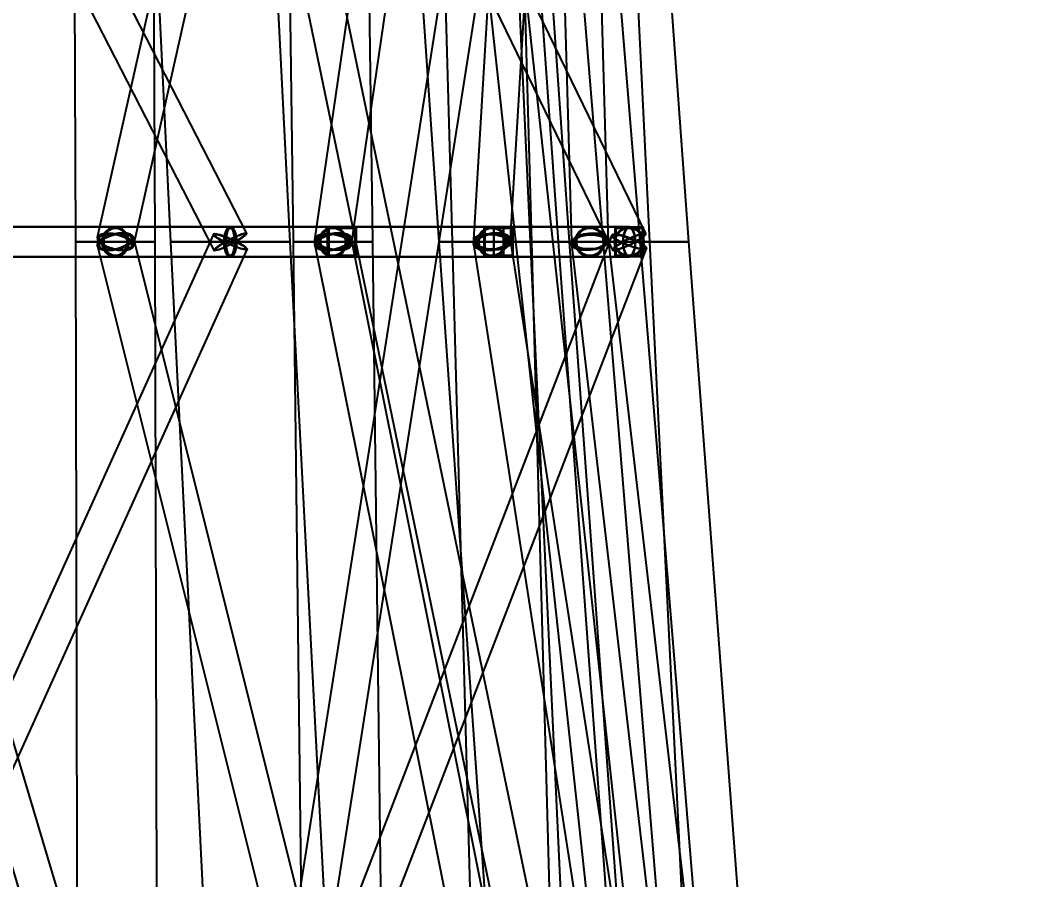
# Model space of a CAD drawing. Header units: millimetres. Extents: x -123812 to 252100, y -3000 to 639000.
# Drawn here: x 16293 to 30272, y 103783 to 115526 of the extents above; entities that cross this region are included whole.
import ezdxf

# ---------------------------------------------------------------- set-up
doc = ezdxf.new("R2010")
doc.units = ezdxf.units.MM
doc.layers.add('D-STR-DIM', color=7, linetype='Continuous', lineweight=13)
doc.layers.add('D-STR-STRC', color=7, linetype='Continuous', lineweight=25)
doc.styles.add('OpenSansCondensed-Light', font='OpenSansCondensed-Light.ttf')
doc.styles.add('TOWER_UNICODE', font='Arial Unicode.ttf')
doc.dimstyles.new('EZDXF', dxfattribs={"dimtxt": 0.25, "dimasz": 0.175, "dimexe": 0.375, "dimexo": 0.125, "dimgap": 0.1, "dimtad": 1, "dimlfac": 100, "dimzin": 12, "dimdsep": 46, "dimtxsty": 'OpenSansCondensed-Light', "dimblk": 'ARCHTICK', "dimcen": 2.5, "dimazin": 3, "dimtfac": 0.5, "dimtmove": 2, "dimatfit": 3})

# ---------------------------------------------------------------- blocks, each defined once
blk = doc.blocks.new('_ARCHTICK')
at = {"color": 0, "linetype": 'BYBLOCK', "const_width": 0.15}
blk.add_lwpolyline([(-0.5, -0.5), (0.5, 0.5)], dxfattribs=at)

msp = doc.modelspace()

# ---------------------------------------------------------------- linework, layer by layer
at = {"layer": 'D-STR-STRC'}
for points in [[(12511.3, 124884.6), (18934.3, 112384.6), (18944.3, 112380.6), (18969, 112384.6), (19006.8, 112396.6), (19055, 112415.6), (19110.4, 112440.3), (19169.3, 112469.1), (19227.5, 112500), (19281.2, 112530.9), (19326.7, 112559.7), (19360.8, 112584.4), (19381.3, 112603.4), (19386.7, 112615.4), (12963.8, 125115.4)], [(18316.4, 124887.4), (24382.8, 112387.4), (24398, 112383.5), (24427.6, 112387.4), (24469.7, 112399.1), (24521.4, 112417.6), (24579.1, 112441.7), (24638.9, 112469.8), (24696.8, 112500), (24748.7, 112530.2), (24791.2, 112558.3), (24821.4, 112582.4), (24837.2, 112600.9), (24837.5, 112612.6), (18771.1, 125112.6)], [(20146.5, 125058.6), (17343.2, 112558.6), (17343.7, 112530.3), (17361.1, 112500), (17394, 112469.7), (17440.3, 112441.4), (17496.9, 112417.1), (17559.8, 112398.5), (17624.7, 112386.8), (17687.4, 112382.8), (17743.4, 112386.8), (17789, 112398.5), (17821, 112417.1), (17837.3, 112441.4), (20640.6, 124941.4)], [(18295, 124949), (23475.3, 99949), (23483.8, 99943.7), (23508.7, 99942.2), (23548.2, 99944.6), (23599.7, 99950.8), (23659.7, 99960.3), (23724.1, 99972.6), (23788.5, 99986.7), (23848.5, 100001.7), (23900, 100016.7), (23939.6, 100030.4), (23964.4, 100042.1), (23972.9, 100051), (18792.5, 125051)], [(23466.9, 125038.7), (19543.7, 100038.7), (19552.3, 100028.6), (19577.4, 100016.5), (19617.2, 100003.4), (19669.2, 99990), (19729.8, 99977.3), (19794.7, 99966.1), (19859.7, 99957.2), (19920.2, 99951.3), (19972.2, 99948.7), (20012.1, 99949.5), (20037.1, 99953.9), (20045.7, 99961.3), (23968.9, 124961.3)], [(22133.5, 125029.3), (20312.7, 112529.3), (20321.7, 112500), (20347.1, 112470.7), (20387.4, 112443.4), (20439.8, 112419.9), (20500.7, 112401.9), (20565.9, 112390.6), (20631, 112386.7), (20691.6, 112390.6), (20743.6, 112401.9), (20783.3, 112419.9), (20808.2, 112443.4), (20816.4, 112470.7), (22637.2, 124970.7)], [(21705.4, 124973.3), (24421, 99973.3), (24429.6, 99963.6), (24454.8, 99956.5), (24494.9, 99952.3), (24547.3, 99951.3), (24608.2, 99953.7), (24673.5, 99959.2), (24738.9, 99967.5), (24799.8, 99978.1), (24852.1, 99990.1), (24892.2, 100002.8), (24917.5, 100015.3), (24926.1, 100026.7), (22210.5, 125026.7)], [(23232.4, 125028), (22484.5, 112528), (22483.5, 112500), (22499.7, 112472), (22531.9, 112446), (22578, 112423.6), (22634.8, 112406.4), (22698.5, 112395.6), (22764.7, 112391.9), (22828.9, 112395.6), (22886.7, 112406.4), (22934.3, 112423.6), (22968.2, 112446), (22986.4, 112472), (23734.2, 124972)], [(23230.1, 124980.7), (25279.3, 99980.7), (25287.9, 99963.9), (25313.2, 99949.6), (25353.5, 99938.7), (25405.9, 99931.9), (25467, 99929.8), (25532.5, 99932.5), (25598, 99939.8), (25659.1, 99951.2), (25711.6, 99965.9), (25751.8, 99983), (25777.1, 100001.2), (25785.7, 100019.3), (23736.5, 125019.3)], [(23464.4, 125000), (23821, 112500), (23825.8, 112473.6), (23847.4, 112449), (23884.6, 112427.9), (23934.7, 112411.7), (23994.3, 112401.5), (24059.4, 112398), (24125.5, 112401.5), (24188.1, 112411.7), (24243, 112427.9), (24286.4, 112449), (24315.4, 112473.6), (24328, 112500), (23971.4, 125000)], [(13122.7, 112296.8), (19160.5, 112296.8), (19176.6, 112303.7), (19191.6, 112324), (19204.4, 112356.3), (19214.3, 112398.4), (19220.5, 112447.4), (19222.6, 112500), (19220.5, 112552.6), (19214.3, 112601.6), (19204.4, 112643.7), (19191.6, 112676), (19176.6, 112696.3), (19160.5, 112703.2), (13122.7, 112703.2)], [(13895.6, 112296.8), (17590.3, 112296.8), (17634.1, 112303.7), (17674.9, 112324), (17710, 112356.3), (17736.9, 112398.4), (17753.8, 112447.4), (17759.6, 112500), (17753.8, 112552.6), (17736.9, 112601.6), (17710, 112643.7), (17674.9, 112676), (17634.1, 112696.3), (17590.3, 112703.2), (13895.6, 112703.2)], [(13747, 99893.5), (19390.5, 112393.5), (19390.5, 112404.5), (19374.9, 112422), (19344.6, 112444.9), (19301.8, 112471.5), (19249.3, 112500), (19190.8, 112528.5), (19130.2, 112555.1), (19071.7, 112578), (19019.2, 112595.5), (18976.4, 112606.5), (18946.1, 112610.3), (18930.4, 112606.5), (13286.9, 100106.5)], [(13650.5, 112440.1), (17373.6, 99940.1), (17381.2, 99915.3), (17405.1, 99896.3), (17443.5, 99884.3), (17493.9, 99880.2), (17552.7, 99884.3), (17616.1, 99896.3), (17679.6, 99915.3), (17738.9, 99940.1), (17790.1, 99969), (17829.6, 100000), (17854.7, 100031), (17863.7, 100059.9), (14140.7, 112559.9)], [(20963.1, 100061.1), (17836.8, 112561.1), (17821.8, 112586.5), (17791.1, 112605.9), (17746.7, 112618.1), (17691.6, 112622.3), (17629.6, 112618.1), (17565, 112605.9), (17502, 112586.5), (17445.1, 112561.1), (17398.1, 112531.7), (17364.1, 112500), (17345.6, 112468.3), (17343.7, 112438.9), (20470.1, 99938.9)], [(20032.2, 99910.1), (24847.6, 112410.1), (24842.7, 112426.6), (24822, 112448.1), (24786.8, 112473.1), (24739.6, 112500), (24683.6, 112526.9), (24622.5, 112551.9), (24560.7, 112573.4), (24502.1, 112589.9), (24451, 112600.3), (24410.7, 112603.8), (24384, 112600.3), (24372.7, 112589.9), (19557.3, 100089.9)], [(23322.2, 100061.6), (20809.8, 112561.6), (20788.9, 112587.1), (20752.7, 112606.6), (20703.6, 112618.9), (20645.1, 112623.1), (20581.1, 112618.9), (20516, 112606.6), (20454.1, 112587.1), (20399.8, 112561.6), (20356.8, 112531.9), (20327.9, 112500), (20315.1, 112468.1), (20319.3, 112438.4), (22831.6, 99938.4)], [(24925.2, 100031.6), (22987.1, 112531.6), (22977.9, 112561.1), (22952.2, 112586.5), (22911.7, 112605.9), (22859.2, 112618.1), (22798.3, 112622.3), (22733.1, 112618.1), (22668, 112605.9), (22607.6, 112586.5), (22555.8, 112561.1), (22516.3, 112531.6), (22491.8, 112500), (22483.8, 112468.4), (24421.9, 99968.4)], [(25784.6, 100031), (24326.6, 112531), (24313.6, 112559.8), (24284.4, 112584.6), (24240.8, 112603.6), (24185.9, 112615.6), (24123.4, 112619.7), (24057.6, 112615.6), (23992.9, 112603.6), (23933.8, 112584.6), (23884.3, 112559.8), (23847.7, 112531), (23826.6, 112500), (23822.4, 112469), (25280.4, 99969)]]:
    msp.add_lwpolyline(points, dxfattribs=at)
for points in [[(16995.4, 125000), (17046.1, 112500), (18134.4, 112500), (18081.3, 125000)], [(17742.8, 125000), (18343, 112500), (19977.9, 112500), (19344.7, 125000)], [(19850.6, 125000), (20020.4, 112500), (21108.7, 112500), (20936.5, 125000)], [(21157, 125000), (22008.5, 112500), (23643.4, 112500), (22758.9, 125000)], [(21842.4, 125000), (22191.3, 112500), (23279.6, 112500), (22928.3, 125000)], [(22682.4, 125000), (23257, 112500), (24892, 112500), (24284.3, 125000)], [(22916.9, 125000), (23792.7, 112500), (25427.6, 112500), (24518.8, 125000)], [(11872.2, 112300), (22892, 112300), (22892, 112700), (11872.2, 112700)], [(15623.3, 112300), (20866.1, 112300), (20866.1, 112700), (15623.3, 112700)], [(17408.3, 112500), (17414.5, 112447.4), (17432.7, 112398.4), (17461.6, 112356.3), (17499.3, 112324), (17543.2, 112303.7), (17590.3, 112296.8), (20564.6, 112296.8), (20611.7, 112303.7), (20655.5, 112324), (20693.2, 112356.3), (20722.1, 112398.4), (20740.3, 112447.4), (20746.5, 112500), (20740.3, 112552.6), (20722.1, 112601.6), (20693.2, 112643.7), (20655.5, 112676), (20611.7, 112696.3), (20564.6, 112703.2), (17590.3, 112703.2), (17543.2, 112696.3), (17499.3, 112676), (17461.6, 112643.7), (17432.7, 112601.6), (17414.5, 112552.6)], [(17772.2, 112500), (17766, 112447.4), (17747.8, 112398.4), (17718.9, 112356.3), (17681.2, 112324), (17637.3, 112303.7), (17590.3, 112296.8), (17543.2, 112303.7), (17499.3, 112324), (17461.6, 112356.3), (17432.7, 112398.4), (17414.5, 112447.4), (17408.3, 112500), (17414.5, 112552.6), (17432.7, 112601.6), (17461.6, 112643.7), (17499.3, 112676), (17543.2, 112696.3), (17590.3, 112703.2), (17637.3, 112696.3), (17681.2, 112676), (17718.9, 112643.7), (17747.8, 112601.6), (17766, 112552.6)], [(17759.6, 112500), (17753.8, 112447.4), (17736.9, 112398.4), (17710, 112356.3), (17674.9, 112324), (17634.1, 112303.7), (17590.3, 112296.8), (17546.4, 112303.7), (17505.6, 112324), (17470.5, 112356.3), (17443.6, 112398.4), (17426.7, 112447.4), (17420.9, 112500), (17426.7, 112552.6), (17443.6, 112601.6), (17470.5, 112643.7), (17505.6, 112676), (17546.4, 112696.3), (17590.3, 112703.2), (17634.1, 112696.3), (17674.9, 112676), (17710, 112643.7), (17736.9, 112601.6), (17753.8, 112552.6)], [(17757.9, 112500), (17752.2, 112451.5), (17735.4, 112406.4), (17708.8, 112367.6), (17674.1, 112337.9), (17633.6, 112319.2), (17590.3, 112312.8), (17546.9, 112319.2), (17506.4, 112337.9), (17471.7, 112367.6), (17445.1, 112406.4), (17428.3, 112451.5), (17422.6, 112500), (17428.3, 112548.5), (17445.1, 112593.6), (17471.7, 112632.4), (17506.4, 112662.1), (17546.9, 112680.8), (17590.3, 112687.2), (17633.6, 112680.8), (17674.1, 112662.1), (17708.8, 112632.4), (17735.4, 112593.6), (17752.2, 112548.5)], [(17746.2, 112500), (17740.9, 112451.5), (17725.3, 112406.4), (17700.5, 112367.6), (17668.2, 112337.9), (17630.6, 112319.2), (17590.3, 112312.8), (17549.9, 112319.2), (17512.3, 112337.9), (17480, 112367.6), (17455.2, 112406.4), (17439.6, 112451.5), (17434.3, 112500), (17439.6, 112548.5), (17455.2, 112593.6), (17480, 112632.4), (17512.3, 112662.1), (17549.9, 112680.8), (17590.3, 112687.2), (17630.6, 112680.8), (17668.2, 112662.1), (17700.5, 112632.4), (17725.3, 112593.6), (17740.9, 112548.5)], [(19075, 112500), (19077.9, 112447.4), (19086.4, 112398.4), (19100, 112356.3), (19117.7, 112324), (19138.4, 112303.7), (19160.5, 112296.8), (24610.1, 112296.8), (24632.2, 112303.7), (24652.9, 112324), (24670.6, 112356.3), (24684.2, 112398.4), (24692.7, 112447.4), (24695.6, 112500), (24692.7, 112552.6), (24684.2, 112601.6), (24670.6, 112643.7), (24652.9, 112676), (24632.2, 112696.3), (24610.1, 112703.2), (19160.5, 112703.2), (19138.4, 112696.3), (19117.7, 112676), (19100, 112643.7), (19086.4, 112601.6), (19077.9, 112552.6)], [(19246, 112500), (19243.1, 112447.4), (19234.5, 112398.4), (19220.9, 112356.3), (19203.2, 112324), (19182.6, 112303.7), (19160.5, 112296.8), (19138.4, 112303.7), (19117.7, 112324), (19100, 112356.3), (19086.4, 112398.4), (19077.9, 112447.4), (19075, 112500), (19077.9, 112552.6), (19086.4, 112601.6), (19100, 112643.7), (19117.7, 112676), (19138.4, 112696.3), (19160.5, 112703.2), (19182.6, 112696.3), (19203.2, 112676), (19220.9, 112643.7), (19234.5, 112601.6), (19243.1, 112552.6)], [(19239.3, 112500), (19236.6, 112451.5), (19228.7, 112406.4), (19216.2, 112367.6), (19199.9, 112337.9), (19180.9, 112319.2), (19160.5, 112312.8), (19140.1, 112319.2), (19121.1, 112337.9), (19104.8, 112367.6), (19092.3, 112406.4), (19084.4, 112451.5), (19081.7, 112500), (19084.4, 112548.5), (19092.3, 112593.6), (19104.8, 112632.4), (19121.1, 112662.1), (19140.1, 112680.8), (19160.5, 112687.2), (19180.9, 112680.8), (19199.9, 112662.1), (19216.2, 112632.4), (19228.7, 112593.6), (19236.6, 112548.5)], [(19222.6, 112500), (19220.5, 112447.4), (19214.3, 112398.4), (19204.4, 112356.3), (19191.6, 112324), (19176.6, 112303.7), (19160.5, 112296.8), (19144.4, 112303.7), (19129.4, 112324), (19116.5, 112356.3), (19106.7, 112398.4), (19100.5, 112447.4), (19098.3, 112500), (19100.5, 112552.6), (19106.7, 112601.6), (19116.5, 112643.7), (19129.4, 112676), (19144.4, 112696.3), (19160.5, 112703.2), (19176.6, 112696.3), (19191.6, 112676), (19204.4, 112643.7), (19214.3, 112601.6), (19220.5, 112552.6)], [(19217.7, 112500), (19215.8, 112451.5), (19210.1, 112406.4), (19201, 112367.6), (19189.1, 112337.9), (19175.3, 112319.2), (19160.5, 112312.8), (19145.7, 112319.2), (19131.9, 112337.9), (19120, 112367.6), (19110.9, 112406.4), (19105.2, 112451.5), (19103.2, 112500), (19105.2, 112548.5), (19110.9, 112593.6), (19120, 112632.4), (19131.9, 112662.1), (19145.7, 112680.8), (19160.5, 112687.2), (19175.3, 112680.8), (19189.1, 112662.1), (19201, 112632.4), (19210.1, 112593.6), (19215.8, 112548.5)], [(20372.8, 112500), (20379.3, 112447.4), (20398.5, 112398.4), (20429, 112356.3), (20468.7, 112324), (20514.9, 112303.7), (20564.6, 112296.8), (22735.4, 112296.8), (22785.1, 112303.7), (22831.3, 112324), (22871, 112356.3), (22901.5, 112398.4), (22920.7, 112447.4), (22927.2, 112500), (22920.7, 112552.6), (22901.5, 112601.6), (22871, 112643.7), (22831.3, 112676), (22785.1, 112696.3), (22735.4, 112703.2), (20564.6, 112703.2), (20514.9, 112696.3), (20468.7, 112676), (20429, 112643.7), (20398.5, 112601.6), (20379.3, 112552.6)], [(20756.3, 112500), (20749.8, 112447.4), (20730.7, 112398.4), (20700.2, 112356.3), (20660.5, 112324), (20614.2, 112303.7), (20564.6, 112296.8), (20514.9, 112303.7), (20468.7, 112324), (20429, 112356.3), (20398.5, 112398.4), (20379.3, 112447.4), (20372.8, 112500), (20379.3, 112552.6), (20398.5, 112601.6), (20429, 112643.7), (20468.7, 112676), (20514.9, 112696.3), (20564.6, 112703.2), (20614.2, 112696.3), (20660.5, 112676), (20700.2, 112643.7), (20730.7, 112601.6), (20749.8, 112552.6)], [(20746.5, 112500), (20740.3, 112447.4), (20722.1, 112398.4), (20693.2, 112356.3), (20655.5, 112324), (20611.7, 112303.7), (20564.6, 112296.8), (20517.5, 112303.7), (20473.6, 112324), (20435.9, 112356.3), (20407, 112398.4), (20388.8, 112447.4), (20382.6, 112500), (20388.8, 112552.6), (20407, 112601.6), (20435.9, 112643.7), (20473.6, 112676), (20517.5, 112696.3), (20564.6, 112703.2), (20611.7, 112696.3), (20655.5, 112676), (20693.2, 112643.7), (20722.1, 112601.6), (20740.3, 112552.6)], [(20741.2, 112500), (20735.2, 112451.5), (20717.6, 112406.4), (20689.5, 112367.6), (20652.9, 112337.9), (20610.3, 112319.2), (20564.6, 112312.8), (20518.8, 112319.2), (20476.2, 112337.9), (20439.6, 112367.6), (20411.6, 112406.4), (20393.9, 112451.5), (20387.9, 112500), (20393.9, 112548.5), (20411.6, 112593.6), (20439.6, 112632.4), (20476.2, 112662.1), (20518.8, 112680.8), (20564.6, 112687.2), (20610.3, 112680.8), (20652.9, 112662.1), (20689.5, 112632.4), (20717.6, 112593.6), (20735.2, 112548.5)], [(20732.2, 112500), (20726.5, 112451.5), (20709.7, 112406.4), (20683.1, 112367.6), (20648.4, 112337.9), (20608, 112319.2), (20564.6, 112312.8), (20521.2, 112319.2), (20480.8, 112337.9), (20446, 112367.6), (20419.4, 112406.4), (20402.6, 112451.5), (20396.9, 112500), (20402.6, 112548.5), (20419.4, 112593.6), (20446, 112632.4), (20480.8, 112662.1), (20521.2, 112680.8), (20564.6, 112687.2), (20608, 112680.8), (20648.4, 112662.1), (20683.1, 112632.4), (20709.7, 112593.6), (20726.5, 112548.5)], [(20486.9, 112300), (23022.5, 112300), (23022.5, 112700), (20486.9, 112700)], [(20486.9, 112700), (20879.9, 112700), (20879.9, 112300), (20486.9, 112300)], [(20492.8, 112300), (24800.7, 112300), (24800.7, 112700), (20492.8, 112700)], [(20492.8, 112700), (20874, 112700), (20874, 112300), (20492.8, 112300)], [(20498.7, 112688), (20868.1, 112688), (20868.1, 112312), (20498.7, 112312)], [(20500.6, 112700), (20866.1, 112700), (20866.1, 112300), (20500.6, 112300)], [(20504.2, 112688), (20862.6, 112688), (20862.6, 112312), (20504.2, 112312)], [(20511.6, 112688), (20855.2, 112688), (20855.2, 112312), (20511.6, 112312)], [(22536.8, 112500), (22543.6, 112447.4), (22563.4, 112398.4), (22595, 112356.3), (22636.1, 112324), (22684, 112303.7), (22735.4, 112296.8), (24074.5, 112296.8), (24125.9, 112303.7), (24173.8, 112324), (24214.9, 112356.3), (24246.5, 112398.4), (24266.4, 112447.4), (24273.1, 112500), (24266.4, 112552.6), (24246.5, 112601.6), (24214.9, 112643.7), (24173.8, 112676), (24125.9, 112696.3), (24074.5, 112703.2), (22735.4, 112703.2), (22684, 112696.3), (22636.1, 112676), (22595, 112643.7), (22563.4, 112601.6), (22543.6, 112552.6)], [(22934, 112500), (22927.3, 112447.4), (22907.4, 112398.4), (22875.9, 112356.3), (22834.7, 112324), (22786.8, 112303.7), (22735.4, 112296.8), (22684, 112303.7), (22636.1, 112324), (22595, 112356.3), (22563.4, 112398.4), (22543.6, 112447.4), (22536.8, 112500), (22543.6, 112552.6), (22563.4, 112601.6), (22595, 112643.7), (22636.1, 112676), (22684, 112696.3), (22735.4, 112703.2), (22786.8, 112696.3), (22834.7, 112676), (22875.9, 112643.7), (22907.4, 112601.6), (22927.3, 112552.6)], [(22927.2, 112500), (22920.7, 112447.4), (22901.5, 112398.4), (22871, 112356.3), (22831.3, 112324), (22785.1, 112303.7), (22735.4, 112296.8), (22685.8, 112303.7), (22639.5, 112324), (22599.8, 112356.3), (22569.3, 112398.4), (22550.2, 112447.4), (22543.7, 112500), (22550.2, 112552.6), (22569.3, 112601.6), (22599.8, 112643.7), (22639.5, 112676), (22685.8, 112696.3), (22735.4, 112703.2), (22785.1, 112696.3), (22831.3, 112676), (22871, 112643.7), (22901.5, 112601.6), (22920.7, 112552.6)], [(22918.4, 112500), (22912.2, 112451.5), (22893.9, 112406.4), (22864.8, 112367.6), (22826.9, 112337.9), (22782.8, 112319.2), (22735.4, 112312.8), (22688.1, 112319.2), (22643.9, 112337.9), (22606, 112367.6), (22577, 112406.4), (22558.7, 112451.5), (22552.5, 112500), (22558.7, 112548.5), (22577, 112593.6), (22606, 112632.4), (22643.9, 112662.1), (22688.1, 112680.8), (22735.4, 112687.2), (22782.8, 112680.8), (22826.9, 112662.1), (22864.8, 112632.4), (22893.9, 112593.6), (22912.2, 112548.5)], [(22912.1, 112500), (22906.1, 112451.5), (22888.4, 112406.4), (22860.4, 112367.6), (22823.8, 112337.9), (22781.2, 112319.2), (22735.4, 112312.8), (22689.7, 112319.2), (22647.1, 112337.9), (22610.5, 112367.6), (22582.4, 112406.4), (22564.8, 112451.5), (22558.8, 112500), (22564.8, 112548.5), (22582.4, 112593.6), (22610.5, 112632.4), (22647.1, 112662.1), (22689.7, 112680.8), (22735.4, 112687.2), (22781.2, 112680.8), (22823.8, 112662.1), (22860.4, 112632.4), (22888.4, 112593.6), (22906.1, 112548.5)], [(22629.4, 112700), (23022.5, 112700), (23022.5, 112300), (22629.4, 112300)], [(22641.2, 112688), (23010.7, 112688), (23010.7, 112312), (22641.2, 112312)], [(22759.9, 112700), (22892, 112700), (22892, 112300), (22759.9, 112300)], [(22763.8, 112688), (22888.1, 112688), (22888.1, 112312), (22763.8, 112312)], [(23872.1, 112500), (23879, 112447.4), (23899.2, 112398.4), (23931.4, 112356.3), (23973.3, 112324), (24022.1, 112303.7), (24074.5, 112296.8), (24610.1, 112296.8), (24662.5, 112303.7), (24711.3, 112324), (24753.2, 112356.3), (24785.4, 112398.4), (24805.6, 112447.4), (24812.5, 112500), (24805.6, 112552.6), (24785.4, 112601.6), (24753.2, 112643.7), (24711.3, 112676), (24662.5, 112696.3), (24610.1, 112703.2), (24074.5, 112703.2), (24022.1, 112696.3), (23973.3, 112676), (23931.4, 112643.7), (23899.2, 112601.6), (23879, 112552.6)], [(24276.9, 112500), (24270, 112447.4), (24249.8, 112398.4), (24217.6, 112356.3), (24175.7, 112324), (24126.9, 112303.7), (24074.5, 112296.8), (24022.1, 112303.7), (23973.3, 112324), (23931.4, 112356.3), (23899.2, 112398.4), (23879, 112447.4), (23872.1, 112500), (23879, 112552.6), (23899.2, 112601.6), (23931.4, 112643.7), (23973.3, 112676), (24022.1, 112696.3), (24074.5, 112703.2), (24126.9, 112696.3), (24175.7, 112676), (24217.6, 112643.7), (24249.8, 112601.6), (24270, 112552.6)], [(24273.1, 112500), (24266.4, 112447.4), (24246.5, 112398.4), (24214.9, 112356.3), (24173.8, 112324), (24125.9, 112303.7), (24074.5, 112296.8), (24023.1, 112303.7), (23975.2, 112324), (23934.1, 112356.3), (23902.5, 112398.4), (23882.6, 112447.4), (23875.9, 112500), (23882.6, 112552.6), (23902.5, 112601.6), (23934.1, 112643.7), (23975.2, 112676), (24023.1, 112696.3), (24074.5, 112703.2), (24125.9, 112696.3), (24173.8, 112676), (24214.9, 112643.7), (24246.5, 112601.6), (24266.4, 112552.6)], [(24261, 112500), (24254.6, 112451.5), (24236, 112406.4), (24206.3, 112367.6), (24167.7, 112337.9), (24122.8, 112319.2), (24074.5, 112312.8), (24026.2, 112319.2), (23981.3, 112337.9), (23942.7, 112367.6), (23913, 112406.4), (23894.4, 112451.5), (23888, 112500), (23894.4, 112548.5), (23913, 112593.6), (23942.7, 112632.4), (23981.3, 112662.1), (24026.2, 112680.8), (24074.5, 112687.2), (24122.8, 112680.8), (24167.7, 112662.1), (24206.3, 112632.4), (24236, 112593.6), (24254.6, 112548.5)], [(24257.5, 112500), (24251.2, 112451.5), (24233, 112406.4), (24203.9, 112367.6), (24166, 112337.9), (24121.9, 112319.2), (24074.5, 112312.8), (24027.1, 112319.2), (23983, 112337.9), (23945.1, 112367.6), (23916, 112406.4), (23897.8, 112451.5), (23891.5, 112500), (23897.8, 112548.5), (23916, 112593.6), (23945.1, 112632.4), (23983, 112662.1), (24027.1, 112680.8), (24074.5, 112687.2), (24121.9, 112680.8), (24166, 112662.1), (24203.9, 112632.4), (24233, 112593.6), (24251.2, 112548.5)], [(24812.5, 112500), (24805.6, 112447.4), (24785.4, 112398.4), (24753.2, 112356.3), (24711.3, 112324), (24662.5, 112303.7), (24610.1, 112296.8), (24557.7, 112303.7), (24508.9, 112324), (24467, 112356.3), (24434.8, 112398.4), (24414.6, 112447.4), (24407.7, 112500), (24414.6, 112552.6), (24434.8, 112601.6), (24467, 112643.7), (24508.9, 112676), (24557.7, 112696.3), (24610.1, 112703.2), (24662.5, 112696.3), (24711.3, 112676), (24753.2, 112643.7), (24785.4, 112601.6), (24805.6, 112552.6)], [(24419.5, 112700), (24800.7, 112700), (24800.7, 112300), (24419.5, 112300)], [(24796.6, 112500), (24790.2, 112451.5), (24771.6, 112406.4), (24742, 112367.6), (24703.3, 112337.9), (24658.4, 112319.2), (24610.1, 112312.8), (24561.9, 112319.2), (24516.9, 112337.9), (24478.3, 112367.6), (24448.6, 112406.4), (24430, 112451.5), (24423.7, 112500), (24430, 112548.5), (24448.6, 112593.6), (24478.3, 112632.4), (24516.9, 112662.1), (24561.9, 112680.8), (24610.1, 112687.2), (24658.4, 112680.8), (24703.3, 112662.1), (24742, 112632.4), (24771.6, 112593.6), (24790.2, 112548.5)], [(24430.9, 112688), (24789.3, 112688), (24789.3, 112312), (24430.9, 112312)], [(24695.6, 112500), (24692.7, 112447.4), (24684.2, 112398.4), (24670.6, 112356.3), (24652.9, 112324), (24632.2, 112303.7), (24610.1, 112296.8), (24588, 112303.7), (24567.4, 112324), (24549.7, 112356.3), (24536.1, 112398.4), (24527.5, 112447.4), (24524.6, 112500), (24527.5, 112552.6), (24536.1, 112601.6), (24549.7, 112643.7), (24567.4, 112676), (24588, 112696.3), (24610.1, 112703.2), (24632.2, 112696.3), (24652.9, 112676), (24670.6, 112643.7), (24684.2, 112601.6), (24692.7, 112552.6)], [(24688.9, 112500), (24686.2, 112451.5), (24678.3, 112406.4), (24665.8, 112367.6), (24649.5, 112337.9), (24630.5, 112319.2), (24610.1, 112312.8), (24589.7, 112319.2), (24570.7, 112337.9), (24554.4, 112367.6), (24541.9, 112406.4), (24534, 112451.5), (24531.3, 112500), (24534, 112548.5), (24541.9, 112593.6), (24554.4, 112632.4), (24570.7, 112662.1), (24589.7, 112680.8), (24610.1, 112687.2), (24630.5, 112680.8), (24649.5, 112662.1), (24665.8, 112632.4), (24678.3, 112593.6), (24686.2, 112548.5)], [(17361.1, 112500), (17394, 112469.7), (17440.3, 112441.4), (17496.9, 112417.1), (17559.8, 112398.5), (17624.7, 112386.8), (17687.4, 112382.8), (17743.4, 112386.8), (17789, 112398.5), (17821, 112417.1), (17837.3, 112441.4), (17836.8, 112469.7), (17819.4, 112500), (17786.5, 112530.3), (17740.2, 112558.6), (17683.7, 112582.9), (17620.7, 112601.5), (17555.8, 112613.2), (17493.1, 112617.2), (17437.1, 112613.2), (17391.6, 112601.5), (17359.5, 112582.9), (17343.2, 112558.6), (17343.7, 112530.3)], [(17816.4, 112500), (17782.5, 112468.3), (17735.4, 112438.9), (17678.5, 112413.5), (17615.5, 112394.1), (17550.9, 112381.9), (17488.9, 112377.7), (17433.8, 112381.9), (17389.4, 112394.1), (17358.7, 112413.5), (17343.7, 112438.9), (17345.6, 112468.3), (17364.1, 112500), (17398.1, 112531.7), (17445.1, 112561.1), (17502, 112586.5), (17565, 112605.9), (17629.6, 112618.1), (17691.6, 112622.3), (17746.7, 112618.1), (17791.1, 112605.9), (17821.8, 112586.5), (17836.8, 112561.1), (17834.9, 112531.7)], [(17383.6, 112500), (17413.3, 112472.6), (17455.1, 112447.1), (17506, 112425.3), (17562.8, 112408.5), (17621.3, 112397.9), (17677.8, 112394.3), (17728.3, 112397.9), (17769.4, 112408.5), (17798.3, 112425.3), (17813, 112447.1), (17812.5, 112472.6), (17796.9, 112500), (17767.2, 112527.4), (17725.4, 112552.9), (17674.5, 112574.7), (17617.7, 112591.5), (17559.2, 112602.1), (17502.7, 112605.7), (17452.2, 112602.1), (17411.1, 112591.5), (17382.2, 112574.7), (17367.5, 112552.9), (17368, 112527.4)], [(17794.1, 112500), (17763.5, 112471.5), (17721.1, 112444.9), (17669.8, 112422), (17613, 112404.5), (17554.7, 112393.5), (17498.9, 112389.7), (17449.2, 112393.5), (17409.2, 112404.5), (17381.5, 112422), (17368, 112444.9), (17369.7, 112471.5), (17386.4, 112500), (17417, 112528.5), (17459.4, 112555.1), (17510.7, 112578), (17567.5, 112595.5), (17625.8, 112606.5), (17681.6, 112610.3), (17731.3, 112606.5), (17771.3, 112595.5), (17799, 112578), (17812.5, 112555.1), (17810.8, 112528.5)], [(19249.3, 112500), (19301.8, 112471.5), (19344.6, 112444.9), (19374.9, 112422), (19390.5, 112404.5), (19390.5, 112393.5), (19374.9, 112389.7), (19344.6, 112393.5), (19301.7, 112404.5), (19249.3, 112422), (19190.8, 112444.9), (19130.2, 112471.5), (19071.7, 112500), (19019.2, 112528.5), (18976.4, 112555.1), (18946.1, 112578), (18930.4, 112595.5), (18930.4, 112606.5), (18946.1, 112610.3), (18976.4, 112606.5), (19019.2, 112595.5), (19071.7, 112578), (19130.2, 112555.1), (19190.8, 112528.5)], [(19093.4, 112500), (19039.8, 112469.1), (18994.3, 112440.3), (18960.2, 112415.6), (18939.7, 112396.6), (18934.3, 112384.6), (18944.3, 112380.6), (18969, 112384.6), (19006.8, 112396.6), (19055, 112415.6), (19110.4, 112440.3), (19169.3, 112469.1), (19227.5, 112500), (19281.2, 112530.9), (19326.7, 112559.7), (19360.8, 112584.4), (19381.3, 112603.4), (19386.7, 112615.4), (19376.7, 112619.4), (19352, 112615.4), (19314.2, 112603.4), (19266, 112584.4), (19210.5, 112559.7), (19151.7, 112530.9)], [(19240.6, 112500), (19287.9, 112474.3), (19326.5, 112450.3), (19353.8, 112429.7), (19367.9, 112413.9), (19367.9, 112404), (19353.8, 112400.6), (19326.4, 112404), (19287.8, 112413.9), (19240.5, 112429.7), (19187.8, 112450.3), (19133.2, 112474.3), (19080.4, 112500), (19033.1, 112525.7), (18994.5, 112549.7), (18967.2, 112570.3), (18953.1, 112586.1), (18953.1, 112596), (18967.2, 112599.4), (18994.5, 112596), (19033.1, 112586.1), (19080.4, 112570.3), (19133.2, 112549.7), (19187.8, 112525.7)], [(19100, 112500), (19051.6, 112472.1), (19010.7, 112446.2), (18979.9, 112423.9), (18961.4, 112406.8), (18956.5, 112396), (18965.5, 112392.3), (18987.8, 112396), (19021.9, 112406.8), (19065.4, 112423.9), (19115.4, 112446.2), (19168.4, 112472.1), (19220.9, 112500), (19269.3, 112527.9), (19310.3, 112553.8), (19341.1, 112576.1), (19359.5, 112593.2), (19364.4, 112604), (19355.4, 112607.7), (19333.1, 112604), (19299.1, 112593.2), (19255.6, 112576.1), (19205.6, 112553.8), (19152.5, 112527.9)], [(20321.7, 112500), (20347.1, 112470.7), (20387.4, 112443.4), (20439.8, 112419.9), (20500.7, 112401.9), (20565.9, 112390.6), (20631, 112386.7), (20691.6, 112390.6), (20743.6, 112401.9), (20783.3, 112419.9), (20808.2, 112443.4), (20816.4, 112470.7), (20807.5, 112500), (20782, 112529.3), (20741.7, 112556.6), (20689.3, 112580.1), (20628.5, 112598.1), (20563.2, 112609.4), (20498.1, 112613.3), (20437.5, 112609.4), (20385.6, 112598.1), (20345.8, 112580.1), (20321, 112556.6), (20312.7, 112529.3)], [(20801.3, 112500), (20772.4, 112468.1), (20729.3, 112438.4), (20675, 112412.9), (20613.2, 112393.4), (20548, 112381.1), (20484, 112376.9), (20425.5, 112381.1), (20376.4, 112393.4), (20340.2, 112412.9), (20319.3, 112438.4), (20315.1, 112468.1), (20327.9, 112500), (20356.8, 112531.9), (20399.8, 112561.6), (20454.1, 112587.1), (20516, 112606.6), (20581.1, 112618.9), (20645.1, 112623.1), (20703.6, 112618.9), (20752.7, 112606.6), (20788.9, 112587.1), (20809.8, 112561.6), (20814.1, 112531.9)], [(20345.6, 112500), (20368.5, 112473.6), (20404.9, 112448.9), (20452.1, 112427.8), (20507, 112411.6), (20565.8, 112401.4), (20624.5, 112397.9), (20679.1, 112401.4), (20726, 112411.6), (20761.8, 112427.8), (20784.2, 112448.9), (20791.6, 112473.6), (20783.6, 112500), (20760.6, 112526.4), (20724.3, 112551.1), (20677, 112572.2), (20622.2, 112588.4), (20563.4, 112598.6), (20504.6, 112602.1), (20450, 112598.6), (20403.2, 112588.4), (20367.3, 112572.2), (20345, 112551.1), (20337.5, 112526.4)], [(20778, 112500), (20751.9, 112471.3), (20713.1, 112444.5), (20664.1, 112421.5), (20608.4, 112403.9), (20549.6, 112392.8), (20491.9, 112389), (20439.2, 112392.8), (20395, 112403.9), (20362.3, 112421.5), (20343.4, 112444.5), (20339.6, 112471.3), (20351.2, 112500), (20377.2, 112528.7), (20416.1, 112555.5), (20465, 112578.5), (20520.8, 112596.1), (20579.5, 112607.2), (20637.2, 112611), (20690, 112607.2), (20734.2, 112596.1), (20766.8, 112578.5), (20785.7, 112555.5), (20789.5, 112528.7)], [(22483.5, 112500), (22499.7, 112472), (22531.9, 112446), (22578, 112423.6), (22634.8, 112406.4), (22698.5, 112395.6), (22764.7, 112391.9), (22828.9, 112395.6), (22886.7, 112406.4), (22934.3, 112423.6), (22968.2, 112446), (22986.4, 112472), (22987.4, 112500), (22971.2, 112528), (22939, 112554), (22892.9, 112576.4), (22836.1, 112593.6), (22772.4, 112604.4), (22706.2, 112608.1), (22642, 112604.4), (22584.1, 112593.6), (22536.6, 112576.4), (22502.6, 112554), (22484.5, 112528)], [(22979.1, 112500), (22954.5, 112468.4), (22915, 112438.9), (22863.3, 112413.5), (22802.8, 112394.1), (22737.8, 112381.9), (22672.6, 112377.7), (22611.6, 112381.9), (22559.2, 112394.1), (22518.7, 112413.5), (22493, 112438.9), (22483.8, 112468.4), (22491.8, 112500), (22516.3, 112531.6), (22555.8, 112561.1), (22607.6, 112586.5), (22668, 112605.9), (22733.1, 112618.1), (22798.3, 112622.3), (22859.2, 112618.1), (22911.7, 112605.9), (22952.2, 112586.5), (22977.9, 112561.1), (22987.1, 112531.6)], [(22508.3, 112500), (22522.9, 112474.8), (22551.9, 112451.3), (22593.5, 112431.1), (22644.7, 112415.6), (22702.1, 112405.9), (22761.8, 112402.6), (22819.7, 112405.9), (22871.8, 112415.6), (22914.7, 112431.1), (22945.3, 112451.3), (22961.7, 112474.8), (22962.6, 112500), (22948, 112525.2), (22918.9, 112548.7), (22877.4, 112568.9), (22826.2, 112584.4), (22768.7, 112594.1), (22709.1, 112597.4), (22651.2, 112594.1), (22599, 112584.4), (22556.2, 112568.9), (22525.5, 112548.7), (22509.2, 112525.2)], [(22955.1, 112500), (22933, 112471.5), (22897.3, 112444.9), (22850.7, 112422.1), (22796.2, 112404.5), (22737.5, 112393.5), (22678.8, 112389.8), (22623.8, 112393.5), (22576.5, 112404.5), (22540, 112422.1), (22516.8, 112444.9), (22508.6, 112471.5), (22515.7, 112500), (22537.9, 112528.5), (22573.5, 112555.1), (22620.2, 112577.9), (22674.7, 112595.5), (22733.3, 112606.5), (22792.1, 112610.2), (22847, 112606.5), (22894.4, 112595.5), (22930.8, 112577.9), (22954, 112555.1), (22962.3, 112528.5)], [(23821, 112500), (23825.8, 112473.6), (23847.4, 112449), (23884.6, 112427.9), (23934.7, 112411.7), (23994.3, 112401.5), (24059.4, 112398), (24125.5, 112401.5), (24188.1, 112411.7), (24243, 112427.9), (24286.4, 112449), (24315.4, 112473.6), (24328, 112500), (24323.2, 112526.4), (24301.6, 112551), (24264.4, 112572.1), (24214.3, 112588.3), (24154.7, 112598.5), (24089.6, 112602), (24023.5, 112598.5), (23960.9, 112588.3), (23906, 112572.1), (23862.6, 112551), (23833.6, 112526.4)], [(24322.4, 112500), (24301.3, 112469), (24264.7, 112440.2), (24215.2, 112415.4), (24156.1, 112396.4), (24091.4, 112384.4), (24025.6, 112380.3), (23963.1, 112384.4), (23908.2, 112396.4), (23864.6, 112415.4), (23835.4, 112440.2), (23822.4, 112469), (23826.6, 112500), (23847.7, 112531), (23884.3, 112559.8), (23933.8, 112584.6), (23992.9, 112603.6), (24057.6, 112615.6), (24123.4, 112619.7), (24185.9, 112615.6), (24240.8, 112603.6), (24284.4, 112584.6), (24313.6, 112559.8), (24326.6, 112531)], [(23846, 112500), (23850.2, 112476.2), (23869.8, 112454), (23903.3, 112435), (23948.4, 112420.4), (24002.2, 112411.2), (24060.9, 112408.1), (24120.5, 112411.2), (24176.9, 112420.4), (24226.4, 112435), (24265.6, 112454), (24291.7, 112476.2), (24303, 112500), (24298.8, 112523.8), (24279.2, 112546), (24245.7, 112565), (24200.6, 112579.6), (24146.8, 112588.8), (24088.1, 112591.9), (24028.5, 112588.8), (23972.1, 112579.6), (23922.6, 112565), (23883.4, 112546), (23857.3, 112523.8)], [(24298, 112500), (24278.9, 112472.1), (24246, 112446.1), (24201.3, 112423.7), (24148, 112406.6), (24089.7, 112395.8), (24030.4, 112392.1), (23974.1, 112395.8), (23924.6, 112406.6), (23885.3, 112423.7), (23858.9, 112446.1), (23847.2, 112472.1), (23851, 112500), (23870.1, 112527.9), (23903, 112553.9), (23947.7, 112576.3), (24001, 112593.4), (24059.3, 112604.2), (24118.6, 112607.9), (24174.9, 112604.2), (24224.4, 112593.4), (24263.7, 112576.3), (24290.1, 112553.9), (24301.8, 112527.9)], [(24739.6, 112500), (24786.8, 112473.1), (24822, 112448.1), (24842.7, 112426.6), (24847.6, 112410.1), (24836.3, 112399.7), (24809.6, 112396.2), (24769.2, 112399.7), (24718.1, 112410.1), (24659.6, 112426.6), (24597.7, 112448.1), (24536.7, 112473.1), (24480.6, 112500), (24433.4, 112526.9), (24398.3, 112551.9), (24377.5, 112573.4), (24372.7, 112589.9), (24384, 112600.3), (24410.7, 112603.8), (24451, 112600.3), (24502.1, 112589.9), (24560.7, 112573.4), (24622.5, 112551.9), (24683.6, 112526.9)], [(24523.5, 112500), (24471.5, 112469.8), (24429, 112441.7), (24398.8, 112417.6), (24383.1, 112399.1), (24382.8, 112387.4), (24398, 112383.5), (24427.6, 112387.4), (24469.7, 112399.1), (24521.4, 112417.6), (24579.1, 112441.7), (24638.9, 112469.8), (24696.8, 112500), (24748.7, 112530.2), (24791.2, 112558.3), (24821.4, 112582.4), (24837.2, 112600.9), (24837.5, 112612.6), (24822.3, 112616.5), (24792.6, 112612.6), (24750.5, 112600.9), (24698.9, 112582.4), (24641.2, 112558.3), (24581.3, 112530.2)], [(24726.9, 112500), (24769.4, 112475.8), (24801.1, 112453.2), (24819.8, 112433.8), (24824.2, 112418.9), (24814, 112409.6), (24789.9, 112406.4), (24753.6, 112409.6), (24707.5, 112418.9), (24654.7, 112433.8), (24598.9, 112453.2), (24543.9, 112475.8), (24493.4, 112500), (24450.8, 112524.2), (24419.1, 112546.8), (24400.4, 112566.2), (24396, 112581.1), (24406.2, 112590.4), (24430.3, 112593.6), (24466.7, 112590.4), (24512.8, 112581.1), (24565.5, 112566.2), (24621.3, 112546.8), (24676.3, 112524.2)], [(24532, 112500), (24485.2, 112472.8), (24446.8, 112447.5), (24419.6, 112425.7), (24405.4, 112409), (24405.1, 112398.5), (24418.8, 112394.9), (24445.6, 112398.5), (24483.5, 112409), (24530.1, 112425.7), (24582.1, 112447.5), (24636.1, 112472.8), (24688.2, 112500), (24735.1, 112527.2), (24773.4, 112552.5), (24800.6, 112574.3), (24814.8, 112591), (24815.1, 112601.5), (24801.4, 112605.1), (24774.7, 112601.5), (24736.7, 112591), (24690.1, 112574.3), (24638.1, 112552.5), (24584.2, 112527.2)], [(17046.1, 112500), (17073.3, 100000), (18163.9, 100000), (18134.4, 112500)], [(18134.4, 112500), (18115.8, 112500), (18061.5, 112500), (17975, 112500), (17862.3, 112500), (17731.1, 112500), (17590.3, 112500), (17449.4, 112500), (17318.2, 112500), (17205.5, 112500), (17119, 112500), (17064.7, 112500), (17046.1, 112500), (17064.7, 112500), (17119, 112500), (17205.5, 112500), (17318.2, 112500), (17449.4, 112500), (17590.3, 112500), (17731.1, 112500), (17862.3, 112500), (17975, 112500), (18061.5, 112500), (18115.8, 112500)], [(18343, 112500), (18960.7, 100000), (20628.7, 100000), (19977.9, 112500)], [(19977.9, 112500), (19950.1, 112500), (19868.4, 112500), (19738.5, 112500), (19569.2, 112500), (19372.1, 112500), (19160.5, 112500), (18948.9, 112500), (18751.8, 112500), (18582.5, 112500), (18452.5, 112500), (18370.9, 112500), (18343, 112500), (18370.9, 112500), (18452.5, 112500), (18582.5, 112500), (18751.8, 112500), (18948.9, 112500), (19160.5, 112500), (19372.1, 112500), (19569.2, 112500), (19738.5, 112500), (19868.4, 112500), (19950.1, 112500)], [(20020.4, 112500), (20171.3, 100000), (21261.9, 100000), (21108.7, 112500)], [(21108.7, 112500), (21090.2, 112500), (21035.8, 112500), (20949.3, 112500), (20836.6, 112500), (20705.4, 112500), (20564.6, 112500), (20423.7, 112500), (20292.5, 112500), (20179.8, 112500), (20093.3, 112500), (20039, 112500), (20020.4, 112500), (20039, 112500), (20093.3, 112500), (20179.8, 112500), (20292.5, 112500), (20423.7, 112500), (20564.6, 112500), (20705.4, 112500), (20836.6, 112500), (20949.3, 112500), (21035.8, 112500), (21090.2, 112500)], [(22008.5, 112500), (22890.2, 100000), (24558.1, 100000), (23643.4, 112500)], [(23643.4, 112500), (23615.6, 112500), (23533.9, 112500), (23404, 112500), (23234.7, 112500), (23037.5, 112500), (22826, 112500), (22614.4, 112500), (22417.2, 112500), (22247.9, 112500), (22118, 112500), (22036.4, 112500), (22008.5, 112500), (22036.4, 112500), (22118, 112500), (22247.9, 112500), (22417.2, 112500), (22614.4, 112500), (22826, 112500), (23037.5, 112500), (23234.7, 112500), (23404, 112500), (23533.9, 112500), (23615.6, 112500)], [(22191.3, 112500), (22531.6, 100000), (23622.2, 100000), (23279.6, 112500)], [(23279.6, 112500), (23261, 112500), (23206.7, 112500), (23120.2, 112500), (23007.5, 112500), (22876.3, 112500), (22735.4, 112500), (22594.6, 112500), (22463.4, 112500), (22350.7, 112500), (22264.2, 112500), (22209.8, 112500), (22191.3, 112500), (22209.8, 112500), (22264.2, 112500), (22350.7, 112500), (22463.4, 112500), (22594.6, 112500), (22735.4, 112500), (22876.3, 112500), (23007.5, 112500), (23120.2, 112500), (23206.7, 112500), (23261, 112500)], [(23257, 112500), (23839.6, 100000), (25507.5, 100000), (24892, 112500)], [(24892, 112500), (24864.1, 112500), (24782.4, 112500), (24652.5, 112500), (24483.2, 112500), (24286.1, 112500), (24074.5, 112500), (23862.9, 112500), (23665.8, 112500), (23496.5, 112500), (23366.6, 112500), (23284.9, 112500), (23257, 112500), (23284.9, 112500), (23366.6, 112500), (23496.5, 112500), (23665.8, 112500), (23862.9, 112500), (24074.5, 112500), (24286.1, 112500), (24483.2, 112500), (24652.5, 112500), (24782.4, 112500), (24864.1, 112500)], [(23792.7, 112500), (24698.5, 100000), (26366.5, 100000), (25427.6, 112500)], [(25427.6, 112500), (25399.7, 112500), (25318.1, 112500), (25188.1, 112500), (25018.8, 112500), (24821.7, 112500), (24610.1, 112500), (24398.5, 112500), (24201.4, 112500), (24032.1, 112500), (23902.2, 112500), (23820.5, 112500), (23792.7, 112500), (23820.5, 112500), (23902.2, 112500), (24032.1, 112500), (24201.4, 112500), (24398.5, 112500), (24610.1, 112500), (24821.7, 112500), (25018.8, 112500), (25188.1, 112500), (25318.1, 112500), (25399.7, 112500)]]:
    msp.add_lwpolyline(points, close=True, dxfattribs=at)

# ---------------------------------------------------------------- dimensions: what is measured, and where the dimension line sits
at = {"layer": 'D-STR-DIM'}
for base, p2 in [((187000, 0), (0, 450000)), ((250000, 0), (0, 375000)), ((124000, 0), (0, 350000))]:
    msp.add_linear_dim(base=base, p1=(0, 0), p2=p2, angle=90, dimstyle='EZDXF', override={"dimtxt": 8400, "dimasz": 3750, "dimexe": 2100, "dimexo": 1800, "dimgap": 2100, "dimtad": 1, "dimdec": 0, "dimlfac": 1, "dimlunit": 2, "dimtxsty": 'TOWER_UNICODE', "dimclrd": 7, "dimclre": 7, "dimclrt": 7}, dxfattribs=at).render()

doc.saveas('drawing.dxf')
